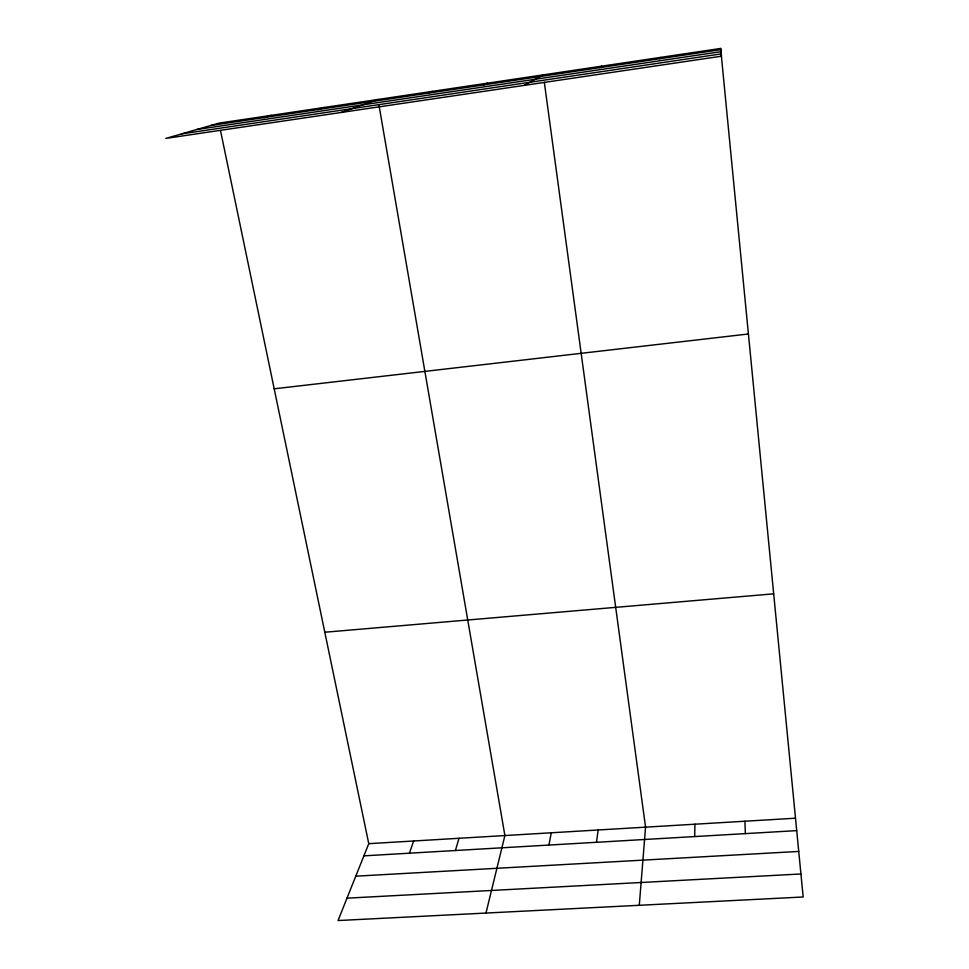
<?xml version="1.0" encoding="UTF-8"?>
<svg xmlns="http://www.w3.org/2000/svg" width="969" height="969" viewBox="0 0 969 969"><rect width="100%" height="100%" fill="white"/><g stroke="black" fill="none" stroke-linecap="round" stroke-linejoin="round"><path stroke-width="1.45" d="M694.676 836.574L694.943 824.207M639.286 905.288L645.56 827.151L544.324 82.292M596.48 842.291L598.152 829.985M548.926 845.065L551.264 832.783M485.978 913.052L504.897 835.544L379.012 105.391M455.394 850.516L459.027 838.282M409.402 853.192L413.654 840.995M220.496 130.524L368.765 843.672L338.048 920.55L803.168 896.991L720.645 48.45L218.97 123.136L165.832 138.41L721.469 56.202L720.645 48.45M659.78 58.721L660.713 57.377M599.641 67.673L601.616 66.171M524.217 85.381L543.306 74.855M483.567 84.933L487.48 83.164M427.535 93.266L432.38 91.365M341.161 112.465L377.983 99.468M317.687 109.606L324.3 107.45M263.834 117.612L271.296 115.347M210.673 125.522L720.766 49.649M196.707 129.531L720.984 51.684M181.494 133.916L721.227 53.901M274.203 388.811L748.395 333.99M324.809 632.236L773.65 593.84M368.765 843.672L795.452 818.211M363.896 855.845L796.663 830.627M355.768 876.182L798.71 851.436M346.987 898.166L800.915 873.977M744.907 821.227L745.367 833.619"/></g></svg>
